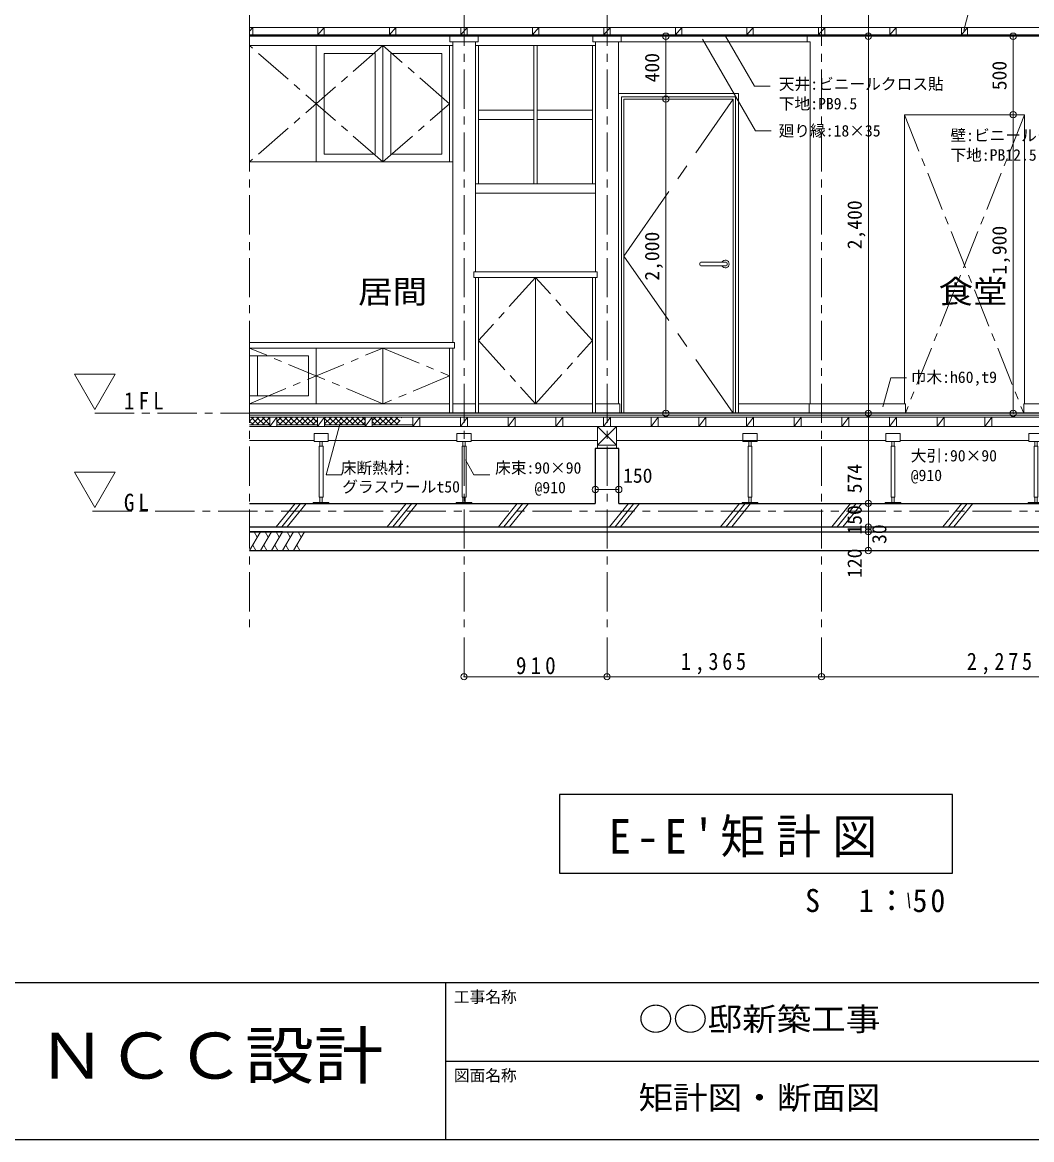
# Model space of a CAD drawing. Units: millimetres at full size, sheet at 1:50. Extents: x -10000 to 10000, y -6925 to 6925.
# Drawn here: x 304 to 6727, y -6925 to 187 of the extents above; entities that cross this region are included whole.
import ezdxf
from ezdxf.enums import TextEntityAlignment as Align

# ---------------------------------------------------------------- set-up
doc = ezdxf.new("R2010")
doc.units = ezdxf.units.MM
doc.header["$LTSCALE"] = 50
doc.header["$PDMODE"] = 32
doc.header["$PDSIZE"] = 40
doc.linetypes.add('CHAIN1', pattern=[8, 5, -1, 1, -1])
for name, color, linetype, lineweight in [('1-0_基準線', 1, 'CHAIN1', 9), ('1-1_仕上げ', 7, 'Continuous', 25), ('1-2_躯体', 4, 'Continuous', 9), ('1-3_建具', 134, 'Continuous', 9), ('1-5_見え掛り', 2, 'Continuous', 13), ('1-A_文字', 4, 'Continuous', 9), ('1-B_記号', 6, 'Continuous', 9), ('1-C_ハッチング', 134, 'Continuous', 9), ('1-D_寸法', 4, 'Continuous', 9), ('2-8', 5, 'Continuous', 9), ('F-1_図枠', 7, 'Continuous', 25), ('F-F_補助線', 7, 'Continuous', 25)]:
    doc.layers.add(name, color=color, linetype=linetype, lineweight=lineweight)
doc.layers.add('F-A_文字', color=7, linetype='Continuous')
doc.styles.add('ＭＳ ゴシック', font='')
doc.styles.get('ＭＳ ゴシック').set_extended_font_data('MS Gothic')

# ---------------------------------------------------------------- blocks, each defined once
blk = doc.blocks.new('床束')
at = {"layer": '2-8'}
for p, q in [((-45, 224.67), (-45, 174.67)), ((-45, 224.67), (45, 224.67)), ((45, 174.67), (45, 224.67)), ((45, 174.67), (-45, 174.67)), ((-12.5, -180.33), (-12.5, 144.67)), ((-8, 174.67), (-8, 144.67)), ((8, 144.67), (8, 174.67)), ((12.5, -180.33), (-12.5, -180.33)), ((-8, -215.33), (-8, -180.33)), ((8, -180.33), (8, -215.33)), ((-50, -215.33), (50, -215.33)), ((-50, -215.33), (-50, -220.33)), ((50, -215.33), (50, -220.33))]:
    blk.add_line(p, q, dxfattribs=at)
blk.add_lwpolyline([(-12.5, 144.67), (12.5, 144.67), (12.5, -180.33)], dxfattribs=at)
blk = doc.blocks.new('ドア1E')
at = {"layer": '1-3_建具'}
for p, q in [((-137.27, 528.86), (-137.27, -488.64)), ((245.23, 528.86), (-137.27, 528.86)), ((-127.27, 518.86), (-127.27, -488.64)), ((235.23, 518.86), (-127.27, 518.86)), ((235.23, -488.64), (235.23, 518.86)), ((-94.77, -7.39), (-19.77, -7.39)), ((-94.77, -19.89), (-19.77, -19.89))]:
    blk.add_line(p, q, dxfattribs=at)
at = {"layer": '1-3_建具', "linetype": 'CHAIN1'}
for q in [(-119.77, 511.36), (-119.77, -488.64)]:
    blk.add_line((227.73, 11.36), q, dxfattribs=at)
at = {"layer": '1-3_建具'}
blk.add_lwpolyline([(-119.77, 511.36), (-119.77, -488.64), (227.73, -488.64), (227.73, 511.36)], close=True, dxfattribs=at)
for centre, radius, start, end in [((-94.77, -13.64), 12.5, 30, 330), ((-94.77, -13.64), 6.25, 90, 270), ((-19.77, -13.64), 6.25, 270, 90)]:
    blk.add_arc(centre, radius, start, end, dxfattribs=at)

msp = doc.modelspace()

# ---------------------------------------------------------------- linework, layer by layer
at = {"layer": '1-0_基準線'}
for p, q in [((1750, 5487), (1750, -3675)), ((3115, 5487), (3115, -3675)), ((4025, 5487), (4025, -3675)), ((5390, 5487), (5390, -3675)), ((764.57, -2301), (8665, -2301)), ((750, -2925), (8665, -2925))]:
    msp.add_line(p, q, dxfattribs=at)
at = {"layer": '1-1_仕上げ'}
for p, q in [((7605, 99), (1750, 99)), ((7605, -2301), (1750, -2301)), ((7605, -2301), (1750, -2301)), ((4100, -2875), (4100, -2525)), ((1750, -2875), (3950, -2875)), ((4100, -2875), (7590, -2875)), ((1750, -3025), (7278.23, -3025)), ((1750, -3055), (7270.19, -3055)), ((1959.28, -3055), (1751.24, -3055)), ((1750, -3175), (7238.04, -3175))]:
    msp.add_line(p, q, dxfattribs=at)
msp.add_lwpolyline([(4100, -2525), (3950, -2525), (3950, -2875)], dxfattribs=at)
at = {"layer": '1-2_躯体'}
for p, q in [((7605, 153.5), (1750, 153.5)), ((1770, 108.5), (1770, 153.5)), ((2185, 108.5), (2225, 153.5)), ((2640, 108.5), (2680, 153.5)), ((3095, 108.5), (3135, 153.5)), ((3550, 108.5), (3590, 153.5)), ((4005, 108.5), (4045, 153.5)), ((4460, 108.5), (4500, 153.5)), ((4915, 108.5), (4955, 153.5)), ((5370, 108.5), (5410, 153.5)), ((5825, 108.5), (5865, 153.5)), ((6280, 108.5), (6320, 153.5)), ((7605, 108.5), (1750, 108.5)), ((1750, 108.5), (1770, 108.5)), ((7605, -2313), (1750, -2313)), ((7605, -2325), (1750, -2325)), ((1879.17, -2385), (1924.17, -2325)), ((2485.83, -2385), (2530.83, -2325)), ((2789.17, -2385), (2834.17, -2325)), ((3092.5, -2385), (3137.5, -2325)), ((3395.83, -2385), (3440.83, -2325)), ((3699.17, -2385), (3744.17, -2325)), ((4002.5, -2385), (4047.5, -2325)), ((4305.83, -2385), (4350.83, -2325)), ((4609.17, -2385), (4654.17, -2325)), ((4912.5, -2385), (4957.5, -2325)), ((5215.83, -2385), (5260.83, -2325)), ((5519.17, -2385), (5564.17, -2325)), ((5822.5, -2385), (5867.5, -2325)), ((6125.83, -2385), (6170.83, -2325)), ((6429.17, -2385), (6474.17, -2325)), ((7605, -2385), (1750, -2385)), ((2238.08, -2693.09), (2326.17, -2364.34)), ((3965, -2385), (4085, -2505)), ((3965, -2505), (4085, -2385)), ((2160, -2475), (1750, -2475)), ((3070, -2475), (2250, -2475)), ((3965, -2475), (3160, -2475)), ((5800, -2475), (4085, -2475)), ((6710, -2475), (5890, -2475)), ((3965, -2505), (3965, -2525)), ((4085, -2505), (4085, -2525)), ((2238.08, -2693.09), (2338.08, -2693.09))]:
    msp.add_line(p, q, dxfattribs=at)
at = {"layer": '1-2_躯体', "color": 3, "lineweight": 13}
for p, q in [((4085, -2505), (4085, -2385)), ((3965, -2505), (4085, -2505))]:
    msp.add_line(p, q, dxfattribs=at)
at = {"layer": '1-2_躯体'}
for points in [[(1750, 131), (1770, 153.5), (1750, 153.5)], [(2182.5, -2325), (2227.5, -2325), (2227.5, -2385), (2182.5, -2385), (2227.5, -2325)], [(2182.5, -2385), (2182.5, -2347.39), (2182.5, -2325)], [(3123.61, -2598.57), (3178.18, -2693.09), (3278.18, -2693.09)]]:
    msp.add_lwpolyline(points, dxfattribs=at)
for points in [[(2185, 108.5), (2225, 108.5), (2225, 153.5), (2185, 153.5)], [(2640, 108.5), (2680, 108.5), (2680, 153.5), (2640, 153.5)], [(3095, 108.5), (3135, 108.5), (3135, 153.5), (3095, 153.5)], [(3550, 108.5), (3590, 108.5), (3590, 153.5), (3550, 153.5)], [(4005, 108.5), (4045, 108.5), (4045, 153.5), (4005, 153.5)], [(4460, 108.5), (4500, 108.5), (4500, 153.5), (4460, 153.5)], [(4915, 108.5), (4955, 108.5), (4955, 153.5), (4915, 153.5)], [(5370, 108.5), (5410, 108.5), (5410, 153.5), (5370, 153.5)], [(5825, 108.5), (5865, 108.5), (5865, 153.5), (5825, 153.5)], [(6280, 108.5), (6320, 108.5), (6320, 153.5), (6280, 153.5)], [(1879.17, -2325), (1924.17, -2325), (1924.17, -2385), (1879.17, -2385)], [(2485.83, -2325), (2530.83, -2325), (2530.83, -2385), (2485.83, -2385)], [(2789.17, -2325), (2834.17, -2325), (2834.17, -2385), (2789.17, -2385)], [(3092.5, -2325), (3137.5, -2325), (3137.5, -2385), (3092.5, -2385)], [(3395.83, -2325), (3440.83, -2325), (3440.83, -2385), (3395.83, -2385)], [(3699.17, -2325), (3744.17, -2325), (3744.17, -2385), (3699.17, -2385)], [(4002.5, -2325), (4047.5, -2325), (4047.5, -2385), (4002.5, -2385)], [(4305.83, -2325), (4350.83, -2325), (4350.83, -2385), (4305.83, -2385)], [(4609.17, -2325), (4654.17, -2325), (4654.17, -2385), (4609.17, -2385)], [(4912.5, -2325), (4957.5, -2325), (4957.5, -2385), (4912.5, -2385)], [(5215.83, -2325), (5260.83, -2325), (5260.83, -2385), (5215.83, -2385)], [(5519.17, -2325), (5564.17, -2325), (5564.17, -2385), (5519.17, -2385)], [(5822.5, -2325), (5867.5, -2325), (5867.5, -2385), (5822.5, -2385)], [(6125.83, -2325), (6170.83, -2325), (6170.83, -2385), (6125.83, -2385)], [(6429.17, -2325), (6474.17, -2325), (6474.17, -2385), (6429.17, -2385)]]:
    msp.add_lwpolyline(points, close=True, dxfattribs=at)
at = {"layer": '1-2_躯体', "color": 3, "lineweight": 13}
msp.add_lwpolyline([(4085, -2385), (3965, -2385), (3965, -2505)], dxfattribs=at)
at = {"layer": '1-5_見え掛り'}
for p, q in [((3024.5, 64), (3024.5, 99)), ((3205.5, 64), (3205.5, 99)), ((3934.5, 99), (3934.5, 64)), ((4115.5, 99), (4115.5, 64)), ((5299.5, 99), (5299.5, 64)), ((1750, -701), (1750, 39)), ((1750, 39), (3042.5, 39)), ((2174.17, -701), (2174.17, 39)), ((2598.33, -701), (2598.33, 39)), ((3022.5, -701), (3022.5, 39)), ((3024.5, 64), (3205.5, 64)), ((3042.5, 64), (3042.5, -1851)), ((3187.5, 64), (3187.5, -1401)), ((3187.5, 39), (3952.5, 39)), ((3207.5, -841), (3207.5, 39)), ((3560, -841), (3560, 39)), ((3580, -841), (3580, 39)), ((3932.5, -841), (3932.5, 39)), ((3934.5, 64), (5317.5, 64)), ((3952.5, 64), (3952.5, -1401)), ((4097.5, 64), (4097.5, -2241)), ((5317.5, -2241), (5317.5, 64)), ((2224.17, -11), (2548.33, -11)), ((2224.17, -651), (2224.17, -11)), ((2548.33, -651), (2548.33, -11)), ((2648.33, -11), (2972.5, -11)), ((2648.33, -651), (2648.33, -11)), ((2972.5, -651), (2972.5, -11)), ((3207.5, -371), (3560, -371)), ((3580, -371), (3932.5, -371)), ((5917.5, -401), (6682.5, -401)), ((5917.5, -2241), (5917.5, -401)), ((6682.5, -2241), (6682.5, -401)), ((3207.5, -431), (3560, -431)), ((3580, -431), (3932.5, -431)), ((1750, -701), (3042.5, -701)), ((2224.17, -651), (2548.33, -651)), ((2648.33, -651), (2972.5, -651)), ((3187.5, -841), (3952.5, -841)), ((3187.5, -901), (3952.5, -901)), ((3177.5, -1401), (3962.5, -1401)), ((3962.5, -1401), (3962.5, -1436)), ((3187.5, -1436), (3187.5, -2301)), ((3207.5, -1436), (3207.5, -2301)), ((3570, -2241), (3570, -1436)), ((3932.5, -1436), (3932.5, -2301)), ((3952.5, -1436), (3952.5, -2301)), ((1750, -1851), (3055, -1851)), ((1750, -1886), (1750, -2241)), ((1750, -1886), (3055, -1886)), ((2174.17, -1886), (2174.17, -2241)), ((2598.33, -1886), (2598.33, -2241)), ((3022.5, -1886), (3022.5, -2301)), ((3042.5, -1886), (3042.5, -2301)), ((3055, -1851), (3055, -1886)), ((1750, -1936), (2124.17, -1936)), ((1800, -1936), (1800, -2191)), ((2124.17, -1936), (2124.17, -2191)), ((1750, -2191), (2124.17, -2191)), ((1750, -2241), (3022.5, -2241)), ((3042.5, -2241), (3187.5, -2241)), ((3207.5, -2241), (3932.5, -2241)), ((4862.5, -2241), (5923.47, -2241)), ((5311.53, -2241), (5311.53, -2301)), ((5923.47, -2241), (5311.53, -2241)), ((5923.47, -2241), (5923.47, -2301)), ((1750, -2301), (3042.5, -2301)), ((3187.5, -2301), (3952.5, -2301))]:
    msp.add_line(p, q, dxfattribs=at)
for points in [[(3177.5, -1401), (3177.5, -1436), (3962.5, -1436)], [(3952.5, -2241), (4106.5, -2241), (4106.5, -2301)], [(7583.5, -2241), (6676.53, -2241), (6676.53, -2301)]]:
    msp.add_lwpolyline(points, dxfattribs=at)
at = {"layer": '1-A_文字'}
msp.add_lwpolyline([(5781.17, -2260.84), (5831.07, -2074.61), (5931.07, -2074.61)], dxfattribs=at)
at = {"layer": '1-B_記号', "color": 134, "linetype": 'CHAIN1'}
for p, q in [((2598.33, 39), (1750, -701)), ((2598.33, -701), (1750, 39)), ((3022.5, -331), (2598.33, 39)), ((2598.33, -701), (3022.5, -331)), ((5917.5, -401), (6676.53, -2301)), ((6682.5, -401), (5923.47, -2301)), ((3570, -1436), (3207.5, -1838.5)), ((3932.5, -1838.5), (3570, -1436)), ((3207.5, -1838.5), (3570, -2241)), ((3570, -2241), (3932.5, -1838.5)), ((1750, -2241), (2598.33, -1886))]:
    msp.add_line(p, q, dxfattribs=at)
msp.add_lwpolyline([(2598.33, -1886), (3022.5, -2063.5), (2598.33, -2241), (1750, -1886)], dxfattribs=at)
at = {"layer": '1-B_記号'}
for points in [[(764.57, -2276.6), (894.48, -2051.6), (634.67, -2051.6)], [(764.57, -2900.6), (894.48, -2675.6), (634.67, -2675.6)]]:
    msp.add_lwpolyline(points, close=True, dxfattribs=at)
at = {"layer": '1-C_ハッチング'}
for p, q in [((1750, -2351.22), (1776.22, -2325)), ((1759.31, -2325), (1809.31, -2375)), ((1761.57, -2375), (1811.57, -2325)), ((1794.67, -2325), (1844.67, -2375)), ((1796.93, -2375), (1846.93, -2325)), ((1830.03, -2325), (1879.17, -2374.14)), ((1832.29, -2375), (1879.17, -2328.12)), ((1865.38, -2325), (1879.17, -2338.79)), ((1924.17, -2353.83), (1953, -2325)), ((1936.09, -2325), (1986.09, -2375)), ((1938.35, -2375), (1988.35, -2325)), ((1971.45, -2325), (2021.45, -2375)), ((1973.71, -2375), (2023.71, -2325)), ((2006.8, -2325), (2056.8, -2375)), ((2009.06, -2375), (2059.06, -2325)), ((2042.16, -2325), (2092.16, -2375)), ((2044.42, -2375), (2094.42, -2325)), ((2077.51, -2325), (2127.51, -2375)), ((2079.77, -2375), (2129.77, -2325)), ((2112.87, -2325), (2162.87, -2375)), ((2115.13, -2375), (2165.13, -2325)), ((2148.22, -2325), (2182.5, -2359.28)), ((2150.48, -2375), (2182.5, -2342.98)), ((2227.5, -2368.69), (2271.19, -2325)), ((2227.5, -2333.34), (2235.84, -2325)), ((2227.5, -2333.57), (2268.93, -2375)), ((2254.29, -2325), (2304.29, -2375)), ((2256.55, -2375), (2306.55, -2325)), ((2289.64, -2325), (2339.64, -2375)), ((2291.9, -2375), (2341.9, -2325)), ((2325, -2325), (2375, -2375)), ((2327.26, -2375), (2377.26, -2325)), ((2360.36, -2325), (2410.36, -2375)), ((2362.62, -2375), (2412.62, -2325)), ((2395.71, -2325), (2445.71, -2375)), ((2397.97, -2375), (2447.97, -2325)), ((2431.07, -2325), (2481.07, -2375)), ((2433.33, -2375), (2483.33, -2325)), ((2466.42, -2325), (2485.83, -2344.41)), ((2530.83, -2348.2), (2554.04, -2325)), ((2537.13, -2325), (2587.13, -2375)), ((2539.39, -2375), (2589.39, -2325)), ((2572.49, -2325), (2622.49, -2375)), ((2574.75, -2375), (2624.75, -2325)), ((2607.84, -2325), (2657.84, -2375)), ((2610.1, -2375), (2660.1, -2325)), ((2643.2, -2325), (2692.57, -2374.37)), ((2645.46, -2375), (2695.46, -2325)), ((2678.55, -2325), (2705.51, -2351.95)), ((2713.91, -2325), (2718.45, -2329.54)), ((1750, -2351.04), (1773.96, -2375)), ((1879.17, -2375), (1750, -2375)), ((1867.64, -2375), (1879.17, -2363.47)), ((1924.17, -2348.43), (1950.74, -2375)), ((1925.83, -2375), (1924.17, -2375)), ((2182.5, -2375), (1924.17, -2375)), ((2227.5, -2368.92), (2233.58, -2375)), ((2485.83, -2375), (2227.5, -2375)), ((2468.68, -2375), (2485.83, -2357.85)), ((2530.83, -2354.06), (2551.78, -2375)), ((2789.17, -2375), (2530.83, -2375)), ((2680.81, -2375), (2707.75, -2348.06)), ((1919.39, -3025), (2039.39, -2875)), ((1954.75, -3025), (2074.75, -2875)), ((1990.1, -3025), (2110.1, -2875)), ((2626.5, -3025), (2746.5, -2875)), ((2661.85, -3025), (2781.85, -2875)), ((2697.21, -3025), (2817.21, -2875)), ((3333.61, -3025), (3453.61, -2875)), ((3368.96, -3025), (3488.96, -2875)), ((3404.32, -3025), (3524.32, -2875)), ((4040.71, -3025), (4160.71, -2875)), ((4076.07, -3025), (4196.07, -2875)), ((4111.42, -3025), (4231.42, -2875)), ((4747.82, -3025), (4867.82, -2875)), ((4783.17, -3025), (4903.17, -2875)), ((4818.53, -3025), (4938.53, -2875)), ((5454.93, -3025), (5574.93, -2875)), ((5490.28, -3025), (5610.28, -2875)), ((5525.64, -3025), (5645.64, -2875)), ((6162.03, -3025), (6282.03, -2875)), ((6197.39, -3025), (6317.39, -2875)), ((6232.74, -3025), (6352.74, -2875)), ((1819.28, -3055), (1750, -3175)), ((1779.28, -3055), (1799.28, -3089.64)), ((1889.28, -3055), (1820, -3175)), ((1849.28, -3055), (1869.28, -3089.64)), ((1959.28, -3055), (1890, -3175)), ((1919.28, -3055), (1939.28, -3089.64)), ((2029.28, -3055), (1960, -3175)), ((1989.28, -3055), (2009.28, -3089.64)), ((2099.28, -3055), (2030, -3175)), ((2059.28, -3055), (2079.28, -3089.64)), ((1790, -3175), (1770, -3140.36)), ((1860, -3175), (1840, -3140.36)), ((1930, -3175), (1910, -3140.36)), ((2000, -3175), (1980, -3140.36)), ((2070, -3175), (2050, -3140.36))]:
    msp.add_line(p, q, dxfattribs=at)
at = {"layer": '1-D_寸法'}
for p, q in [((5688.46, 99), (5688.46, 599)), ((4399.47, -301), (4399.47, 99)), ((4969.08, -503.26), (4631.61, 81.25)), ((4963.55, -219.41), (4779.72, 99)), ((5688.46, -2301), (5688.46, 99)), ((6609.94, -401), (6609.94, 99)), ((5063.55, -219.41), (4963.55, -219.41)), ((4399.47, -2301), (4399.47, -301)), ((6609.94, -2301), (6609.94, -401)), ((4969.08, -503.26), (5069.08, -503.26)), ((5688.46, -2875), (5688.46, -2301)), ((3950, -2786.06), (4100, -2786.06)), ((5688.46, -3025), (5688.46, -2875)), ((5688.46, -3055), (5688.46, -3025)), ((5688.46, -3175), (5688.46, -3055)), ((3115, -3978.48), (3115, -3728.48)), ((4025, -3978.48), (4025, -3728.48)), ((5390, -3978.48), (5390, -3728.48)), ((3115, -3978.48), (4025, -3978.48)), ((4025, -3978.48), (5390, -3978.48)), ((5390, -3978.48), (7665, -3978.48))]:
    msp.add_line(p, q, dxfattribs=at)
msp.add_lwpolyline([(6295.3, 135.21), (6330.46, 266.4), (6430.46, 266.4)], dxfattribs=at)
for p in [(4399.47, 99), (5688.46, 99), (6609.94, 99), (4399.47, -301), (6609.94, -401), (4399.47, -2301), (5688.46, -2301), (6609.94, -2301), (3950, -2786.06), (4100, -2786.06), (5688.46, -2875), (5688.46, -3025), (5688.46, -3055), (5688.46, -3175), (3115, -3978.48), (4025, -3978.48), (5390, -3978.48)]:
    msp.add_point(p, dxfattribs=at)
at = {"layer": 'F-1_図枠'}
for p, q in [((3723.25, -4728.48), (3723.25, -5228.48)), ((6223.25, -4728.48), (3723.25, -4728.48)), ((6223.25, -5228.48), (6223.25, -4728.48)), ((3723.25, -5228.48), (6223.25, -5228.48)), ((-10000, -5925), (10000, -5925)), ((3000, -6925), (3000, -5925)), ((3000, -6425), (10000, -6425)), ((-10000, -6925), (10000, -6925))]:
    msp.add_line(p, q, dxfattribs=at)
at = {"layer": 'F-F_補助線'}
msp.add_line((5939.44, -5354.84), (5949.01, -5450.47), dxfattribs=at)

# ---------------------------------------------------------------- block references
at = {"layer": '1-2_躯体'}
for p in [(2205, -2654.67), (3115, -2654.67), (4935, -2654.67), (5845, -2654.67), (6755, -2654.67)]:
    msp.add_blockref('床束', p, dxfattribs=at)
at = {"layer": '1-3_建具', "xscale": -2, "yscale": 2}
msp.add_blockref('ドア1E', (4587.95, -1323.73), dxfattribs=at)

# ---------------------------------------------------------------- texts
at = {"layer": '1-A_文字', "style": 'ＭＳ ゴシック'}
for s, p in [('天井:ビニールクロス貼', (5118.02, -263.59)), ('下地:PB9.5', (5118.02, -388.59)), ('廻り縁:18×35', (5116.75, -561.35)), ('壁:ビニールクロス貼', (6210.14, -590.47)), ('下地:PB12.5', (6210.14, -715.47)), ('巾木:h60,t9', (5957.69, -2129.91)), ('大引:90×90', (5957.69, -2629.67)), ('床断熱材:', (2330.28, -2707.39)), ('床束:90×90', (3312.53, -2707.39)), ('@910', (5957.69, -2754.67)), ('グラスウールt50', (2339.3, -2827.71)), ('@910', (3563.16, -2832.39))]:
    msp.add_text(s, height=73.31, dxfattribs=at).set_placement(p, align=Align.BOTTOM_LEFT)
at = {"layer": '1-A_文字', "color": 7, "style": 'ＭＳ ゴシック', "width": 1.1}
for s, p in [('居間', (2440.16, -1644.41)), ('食堂', (6134.77, -1644.41))]:
    msp.add_text(s, height=146.6, dxfattribs=at).set_placement(p, align=Align.BOTTOM_LEFT)
at = {"layer": '1-A_文字', "color": 7, "char_height": 110, "attachment_point": 7, "style": 'ＭＳ ゴシック'}
for s, insert in [('\\T1.38;\\W0.9;1FL', (950, -2276.6)), ('\\T1.36;\\W0.9;GL', (950, -2925))]:
    msp.add_mtext(s, dxfattribs=dict(at, insert=insert))
at = {"layer": '1-D_寸法', "style": 'ＭＳ ゴシック'}
for s, p in [('400', (4384.47, -194.75)), ('500', (6594.94, -244.75)), ('2,400', (5673.46, -1257.25)), ('1,900', (6594.94, -1419.37)), ('2,000', (4384.47, -1457.25)), ('574', (5673.46, -2810.57)), ('150', (5673.46, -3073.36)), ('30', (5830.23, -3132.84)), ('120', (5673.46, -3349.32))]:
    msp.add_text(s, height=91.64, rotation=90, dxfattribs=at).set_placement(p, align=Align.BOTTOM_LEFT)
msp.add_text('150', height=91.64, dxfattribs=at).set_placement((4126.98, -2771.06), align=Align.BOTTOM_LEFT)
at = {"layer": '1-D_寸法', "color": 7, "char_height": 110, "attachment_point": 7, "style": 'ＭＳ ゴシック'}
for s, insert in [('\\T1.38;\\W0.85;1,365', (4495, -3963.48)), ('\\T1.38;\\W0.85;2,275', (6315, -3963.48)), ('\\T1.38;\\W0.9;910', (3445, -3963.48))]:
    msp.add_mtext(s, dxfattribs=dict(at, insert=insert))
at = {"layer": 'F-A_文字', "color": 4, "style": 'ＭＳ ゴシック'}
for s, p in [('工事名称', (3050, -6075)), ('図面名称', (3050, -6575))]:
    msp.add_text(s, height=73.31, dxfattribs=at).set_placement(p, align=Align.BOTTOM_LEFT)
at = {"layer": 'F-A_文字', "style": 'ＭＳ ゴシック', "width": 1.1}
for s, p in [('○○邸新築工事', (4225, -6275)), ('矩計図・断面図', (4225, -6775))]:
    msp.add_text(s, height=146.6, dxfattribs=at).set_placement(p, align=Align.BOTTOM_LEFT)
at = {"layer": 'F-A_文字', "color": 2, "style": 'ＭＳ ゴシック', "width": 1.1}
msp.add_text('ＮＣＣ設計', height=293.3, dxfattribs=at).set_placement((400, -6625), align=Align.BOTTOM_LEFT)
at = {"layer": 'F-A_文字', "color": 3, "insert": (4035.75, -5128.48), "char_height": 219.9, "attachment_point": 7, "style": 'ＭＳ ゴシック'}
msp.add_mtext("\\T1.25;\\W0.95;E-E'矩計図", dxfattribs=at)
at = {"layer": 'F-A_文字', "insert": (5285.75, -5478.48), "char_height": 146.6, "attachment_point": 7, "style": 'ＭＳ ゴシック'}
msp.add_mtext('\\T1.2;\\W0.95;S\u30001：50', dxfattribs=at)

doc.saveas('drawing.dxf')
